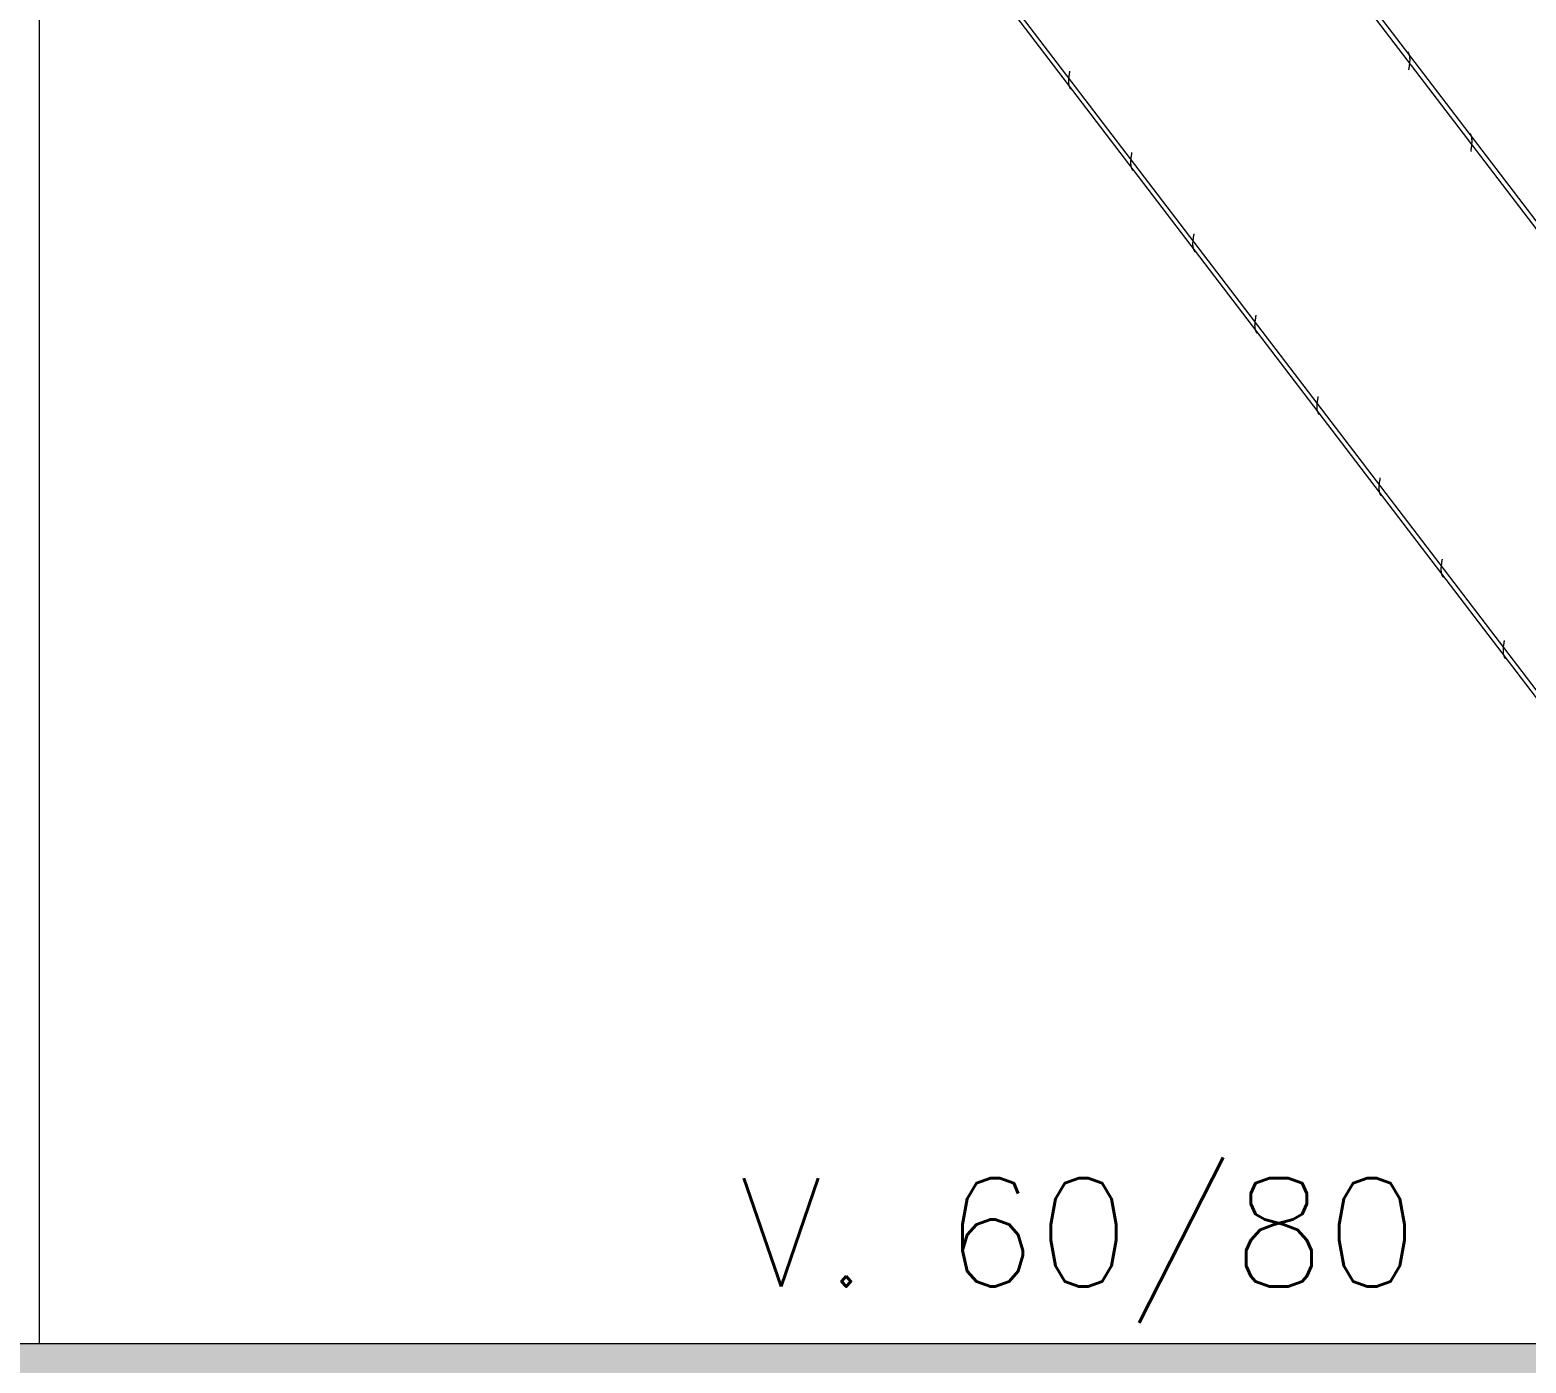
# Model space of a CAD drawing. Extents: x -58 to 5689, y 66 to 4123.
# Drawn here: x 5155.9 to 5310.9, y 3017.2 to 3155.4 of the extents above; entities that cross this region are included whole.
import ezdxf
from ezdxf.xclip import XClip

# ---------------------------------------------------------------- set-up
doc = ezdxf.new("R2010")
doc.units = 0
doc.header["$LTSCALE"] = 30
doc.header["$MEASUREMENT"] = 0
doc.header["$XCLIPFRAME"] = 0
doc.linetypes.add("EJE3-3'$0$RLE-PROYECCION", pattern=[0.71438, 0.47625, -0.23813])
doc.layers.get('0').update_dxf_attribs({"linetype": 'CONTINUOUS'})
doc.layers.add("EJE3-3'$0$RLA-ACHURADO", color=30, linetype="EJE3-3'$0$RLE-PROYECCION", lineweight=15, transparency=0.7)
doc.layers.add("EJE3-3'$0$RLA-CONTORNO", color=30, linetype='CONTINUOUS', lineweight=15)
doc.layers.add("EJE3-3'$0$RLA-TEXTOS-1", color=9, linetype='CONTINUOUS', lineweight=9)
doc.styles.add("EJE3-3'$0$RomanS", font='romans.shx', dxfattribs={"height": 11.25})

# ---------------------------------------------------------------- blocks, each defined once
blk = doc.blocks.new("EJE3-3'$0$FP_15-EJE 3-3_")
at = {"layer": "EJE3-3'$0$RLA-CONTORNO"}
for p, q in [((2580.48, 838.01), (2378.29, 1103)), ((2517.32, 920.89), (2517.3, 920.91)), ((2517.33, 920.87), (2517.32, 920.89)), ((2517.34, 920.85), (2517.33, 920.87)), ((2517.35, 920.83), (2517.34, 920.85)), ((2517.37, 920.8), (2517.35, 920.83)), ((2517.38, 920.78), (2517.37, 920.8)), ((2517.39, 920.76), (2517.38, 920.78)), ((2517.4, 920.74), (2517.39, 920.76)), ((2517.41, 920.71), (2517.4, 920.74)), ((2517.42, 920.69), (2517.41, 920.71)), ((2517.43, 920.67), (2517.42, 920.69)), ((2517.44, 920.64), (2517.43, 920.67)), ((2517.45, 920.62), (2517.44, 920.64)), ((2517.45, 920.59), (2517.45, 920.62)), ((2517.46, 920.57), (2517.45, 920.59)), ((2517.47, 920.54), (2517.46, 920.57)), ((2517.47, 920.51), (2517.47, 920.54)), ((2517.48, 920.49), (2517.47, 920.51)), ((2517.47, 919.53), (2517.48, 919.56)), ((2517.47, 919.49), (2517.47, 919.53)), ((2517.49, 920.46), (2517.48, 920.49)), ((2517.48, 919.59), (2517.49, 919.63)), ((2517.48, 919.56), (2517.48, 919.59)), ((2517.49, 920.43), (2517.49, 920.46)), ((2517.49, 920.41), (2517.49, 920.43)), ((2517.5, 920.38), (2517.49, 920.41)), ((2517.49, 919.7), (2517.5, 919.73)), ((2517.49, 919.66), (2517.49, 919.7)), ((2517.49, 919.63), (2517.49, 919.66)), ((2517.5, 920.35), (2517.5, 920.38)), ((2517.51, 920.32), (2517.5, 920.35)), ((2517.5, 919.8), (2517.51, 919.83)), ((2517.5, 919.76), (2517.5, 919.8)), ((2517.5, 919.73), (2517.5, 919.76)), ((2517.51, 920.29), (2517.51, 920.32)), ((2517.51, 920.26), (2517.51, 920.29)), ((2517.51, 920.24), (2517.51, 920.26)), ((2517.51, 920.21), (2517.51, 920.24)), ((2517.52, 920.18), (2517.51, 920.21)), ((2517.51, 919.96), (2517.52, 919.99)), ((2517.51, 919.93), (2517.51, 919.96)), ((2517.51, 919.89), (2517.51, 919.93)), ((2517.51, 919.86), (2517.51, 919.89)), ((2517.51, 919.83), (2517.51, 919.86)), ((2517.52, 920.15), (2517.52, 920.18)), ((2517.52, 920.12), (2517.52, 920.15)), ((2517.52, 920.08), (2517.52, 920.12)), ((2517.52, 920.05), (2517.52, 920.08)), ((2517.52, 920.02), (2517.52, 920.05)), ((2517.52, 919.99), (2517.52, 920.02)), ((2517.4, 919.07), (2517.41, 919.11)), ((2517.4, 919.04), (2517.4, 919.07)), ((2517.41, 919.11), (2517.42, 919.14)), ((2517.42, 919.18), (2517.43, 919.21)), ((2517.42, 919.14), (2517.42, 919.18)), ((2517.43, 919.25), (2517.44, 919.28)), ((2517.43, 919.21), (2517.43, 919.25)), ((2517.44, 919.32), (2517.45, 919.35)), ((2517.44, 919.28), (2517.44, 919.32)), ((2517.45, 919.39), (2517.46, 919.42)), ((2517.45, 919.35), (2517.45, 919.39)), ((2517.46, 919.46), (2517.47, 919.49)), ((2517.46, 919.42), (2517.46, 919.46)), ((2523.75, 912.46), (2523.74, 912.48)), ((2523.76, 912.43), (2523.75, 912.46)), ((2523.78, 912.41), (2523.76, 912.43)), ((2523.79, 912.39), (2523.78, 912.41)), ((2523.8, 912.37), (2523.79, 912.39)), ((2523.81, 912.35), (2523.8, 912.37)), ((2523.82, 912.33), (2523.81, 912.35)), ((2523.83, 912.3), (2523.82, 912.33)), ((2523.84, 912.28), (2523.83, 912.3)), ((2523.85, 912.26), (2523.84, 912.28)), ((2523.86, 912.23), (2523.85, 912.26)), ((2523.87, 912.21), (2523.86, 912.23)), ((2523.88, 912.18), (2523.87, 912.21)), ((2523.89, 912.16), (2523.88, 912.18)), ((2523.89, 912.13), (2523.89, 912.16)), ((2523.9, 912.11), (2523.89, 912.13)), ((2523.91, 912.08), (2523.9, 912.11)), ((2523.91, 912.06), (2523.91, 912.08)), ((2523.92, 912.03), (2523.91, 912.06)), ((2523.92, 912), (2523.92, 912.03)), ((2523.93, 911.97), (2523.92, 912)), ((2523.93, 911.95), (2523.93, 911.97)), ((2523.94, 911.92), (2523.93, 911.95)), ((2523.94, 911.89), (2523.94, 911.92)), ((2523.94, 911.86), (2523.94, 911.89)), ((2523.94, 911.83), (2523.94, 911.86)), ((2523.95, 911.8), (2523.94, 911.83)), ((2523.95, 911.77), (2523.95, 911.8)), ((2523.95, 911.74), (2523.95, 911.77)), ((2523.83, 910.6), (2523.84, 910.64)), ((2523.84, 910.68), (2523.85, 910.71)), ((2523.84, 910.64), (2523.84, 910.68)), ((2523.85, 910.71), (2523.86, 910.75)), ((2523.86, 910.78), (2523.87, 910.82)), ((2523.86, 910.75), (2523.86, 910.78)), ((2523.87, 910.85), (2523.88, 910.89)), ((2523.87, 910.82), (2523.87, 910.85)), ((2523.88, 910.92), (2523.89, 910.96)), ((2523.88, 910.89), (2523.88, 910.92)), ((2523.89, 910.99), (2523.9, 911.03)), ((2523.89, 910.96), (2523.89, 910.99)), ((2523.9, 911.06), (2523.91, 911.09)), ((2523.9, 911.03), (2523.9, 911.06)), ((2523.91, 911.13), (2523.92, 911.16)), ((2523.91, 911.09), (2523.91, 911.13)), ((2523.92, 911.23), (2523.93, 911.26)), ((2523.92, 911.2), (2523.92, 911.23)), ((2523.92, 911.16), (2523.92, 911.2)), ((2523.93, 911.33), (2523.94, 911.36)), ((2523.93, 911.3), (2523.93, 911.33)), ((2523.93, 911.26), (2523.93, 911.3)), ((2523.94, 911.46), (2523.95, 911.49)), ((2523.94, 911.43), (2523.94, 911.46)), ((2523.94, 911.4), (2523.94, 911.43)), ((2523.94, 911.36), (2523.94, 911.4)), ((2523.95, 911.71), (2523.95, 911.74)), ((2523.95, 911.68), (2523.95, 911.71)), ((2523.95, 911.65), (2523.95, 911.68)), ((2523.95, 911.62), (2523.95, 911.65)), ((2523.95, 911.59), (2523.95, 911.62)), ((2523.95, 911.56), (2523.95, 911.59)), ((2523.95, 911.53), (2523.95, 911.56)), ((2523.95, 911.49), (2523.95, 911.53))]:
    blk.add_line(p, q, dxfattribs=at)
blk = doc.blocks.new("EJE3-3'$0$FP_16-EJE 3-3_")
at = {"layer": "EJE3-3'$0$RLA-CONTORNO"}
for p, q in [((2375.48, 1057.22), (2580.48, 788.55)), ((2482.15, 917.99), (2482.16, 918.03)), ((2482.15, 917.96), (2482.15, 917.99)), ((2482.16, 918.12), (2482.17, 918.16)), ((2482.16, 918.09), (2482.16, 918.12)), ((2482.16, 918.06), (2482.16, 918.09)), ((2482.16, 918.03), (2482.16, 918.06)), ((2482.17, 918.26), (2482.18, 918.29)), ((2482.17, 918.22), (2482.17, 918.26)), ((2482.17, 918.19), (2482.17, 918.22)), ((2482.17, 918.16), (2482.17, 918.19)), ((2482.18, 918.32), (2482.19, 918.36)), ((2482.18, 918.29), (2482.18, 918.32)), ((2482.19, 918.39), (2482.2, 918.43)), ((2482.19, 918.36), (2482.19, 918.39)), ((2482.2, 918.5), (2482.21, 918.53)), ((2482.2, 918.46), (2482.2, 918.5)), ((2482.2, 918.43), (2482.2, 918.46)), ((2482.21, 918.57), (2482.22, 918.6)), ((2482.21, 918.53), (2482.21, 918.57)), ((2482.22, 918.6), (2482.23, 918.64)), ((2482.23, 918.67), (2482.24, 918.71)), ((2482.23, 918.64), (2482.23, 918.67)), ((2482.24, 918.74), (2482.25, 918.78)), ((2482.24, 918.71), (2482.24, 918.74)), ((2482.25, 918.81), (2482.26, 918.85)), ((2482.25, 918.78), (2482.25, 918.81)), ((2482.26, 918.88), (2482.27, 918.92)), ((2482.26, 918.85), (2482.26, 918.88)), ((2482.15, 917.93), (2482.15, 917.96)), ((2482.15, 917.9), (2482.15, 917.93)), ((2482.15, 917.87), (2482.15, 917.9)), ((2482.15, 917.84), (2482.15, 917.87)), ((2482.15, 917.81), (2482.15, 917.84)), ((2482.15, 917.78), (2482.15, 917.81)), ((2482.15, 917.75), (2482.15, 917.78)), ((2482.16, 917.72), (2482.15, 917.75)), ((2482.16, 917.69), (2482.16, 917.72)), ((2482.16, 917.66), (2482.16, 917.69)), ((2482.16, 917.63), (2482.16, 917.66)), ((2482.17, 917.6), (2482.16, 917.63)), ((2482.17, 917.57), (2482.17, 917.6)), ((2482.17, 917.55), (2482.17, 917.57)), ((2482.18, 917.52), (2482.17, 917.55)), ((2482.18, 917.49), (2482.18, 917.52)), ((2482.19, 917.47), (2482.18, 917.49)), ((2482.19, 917.44), (2482.19, 917.47)), ((2482.2, 917.41), (2482.19, 917.44)), ((2482.21, 917.39), (2482.2, 917.41)), ((2482.21, 917.36), (2482.21, 917.39)), ((2482.22, 917.34), (2482.21, 917.36)), ((2482.23, 917.31), (2482.22, 917.34)), ((2482.24, 917.29), (2482.23, 917.31)), ((2482.25, 917.26), (2482.24, 917.29)), ((2482.26, 917.24), (2482.25, 917.26)), ((2482.27, 917.22), (2482.26, 917.24)), ((2482.28, 917.19), (2482.27, 917.22)), ((2482.29, 917.17), (2482.28, 917.19)), ((2482.3, 917.15), (2482.29, 917.17)), ((2482.31, 917.13), (2482.3, 917.15)), ((2482.33, 917.11), (2482.31, 917.13)), ((2482.34, 917.09), (2482.33, 917.11)), ((2482.35, 917.07), (2482.34, 917.09)), ((2482.37, 917.05), (2482.35, 917.07)), ((2488.66, 910.24), (2488.67, 910.27)), ((2488.66, 910.2), (2488.66, 910.24)), ((2488.67, 910.27), (2488.68, 910.31)), ((2488.68, 910.34), (2488.69, 910.38)), ((2488.68, 910.31), (2488.68, 910.34)), ((2488.69, 910.41), (2488.7, 910.45)), ((2488.69, 910.38), (2488.69, 910.41)), ((2488.7, 910.45), (2488.7, 910.48)), ((2488.59, 909.66), (2488.6, 909.69)), ((2488.59, 909.63), (2488.59, 909.66)), ((2488.59, 909.59), (2488.59, 909.63)), ((2488.59, 909.56), (2488.59, 909.59)), ((2488.59, 909.53), (2488.59, 909.56)), ((2488.59, 909.5), (2488.59, 909.53)), ((2488.59, 909.47), (2488.59, 909.5)), ((2488.59, 909.44), (2488.59, 909.47)), ((2488.59, 909.41), (2488.59, 909.44)), ((2488.59, 909.38), (2488.59, 909.41)), ((2488.59, 909.35), (2488.59, 909.38)), ((2488.59, 909.32), (2488.59, 909.35)), ((2488.59, 909.29), (2488.59, 909.32)), ((2488.59, 909.26), (2488.59, 909.29)), ((2488.59, 909.23), (2488.59, 909.26)), ((2488.6, 909.2), (2488.59, 909.23)), ((2488.6, 909.76), (2488.61, 909.79)), ((2488.6, 909.73), (2488.6, 909.76)), ((2488.6, 909.69), (2488.6, 909.73)), ((2488.6, 909.17), (2488.6, 909.2)), ((2488.6, 909.14), (2488.6, 909.17)), ((2488.61, 909.11), (2488.6, 909.14)), ((2488.61, 909.86), (2488.62, 909.89)), ((2488.61, 909.82), (2488.61, 909.86)), ((2488.61, 909.79), (2488.61, 909.82)), ((2488.61, 909.09), (2488.61, 909.11)), ((2488.62, 909.06), (2488.61, 909.09)), ((2488.62, 909.96), (2488.63, 909.99)), ((2488.62, 909.93), (2488.62, 909.96)), ((2488.62, 909.89), (2488.62, 909.93)), ((2488.62, 909.03), (2488.62, 909.06)), ((2488.63, 909.01), (2488.62, 909.03)), ((2488.63, 910.03), (2488.64, 910.06)), ((2488.63, 909.99), (2488.63, 910.03)), ((2488.63, 908.98), (2488.63, 909.01)), ((2488.64, 908.95), (2488.63, 908.98)), ((2488.64, 910.1), (2488.65, 910.13)), ((2488.64, 910.06), (2488.64, 910.1)), ((2488.65, 908.93), (2488.64, 908.95)), ((2488.65, 910.17), (2488.66, 910.2)), ((2488.65, 910.13), (2488.65, 910.17)), ((2488.66, 908.9), (2488.65, 908.93)), ((2488.66, 908.88), (2488.66, 908.9)), ((2488.67, 908.86), (2488.66, 908.88)), ((2488.68, 908.83), (2488.67, 908.86)), ((2488.69, 908.81), (2488.68, 908.83)), ((2488.7, 908.78), (2488.69, 908.81)), ((2488.71, 908.76), (2488.7, 908.78)), ((2488.72, 908.74), (2488.71, 908.76)), ((2488.74, 908.72), (2488.72, 908.74)), ((2488.75, 908.7), (2488.74, 908.72)), ((2488.76, 908.67), (2488.75, 908.7)), ((2488.77, 908.65), (2488.76, 908.67)), ((2488.79, 908.63), (2488.77, 908.65)), ((2488.8, 908.61), (2488.79, 908.63)), ((2495.02, 901.16), (2495.03, 901.19)), ((2495.02, 901.13), (2495.02, 901.16)), ((2495.02, 901.1), (2495.02, 901.13)), ((2495.02, 901.07), (2495.02, 901.1)), ((2495.02, 901.04), (2495.02, 901.07)), ((2495.02, 901), (2495.02, 901.04)), ((2495.02, 900.97), (2495.02, 901)), ((2495.02, 900.94), (2495.02, 900.97)), ((2495.02, 900.91), (2495.02, 900.94)), ((2495.02, 900.88), (2495.02, 900.91)), ((2495.03, 901.29), (2495.04, 901.33)), ((2495.03, 901.26), (2495.03, 901.29)), ((2495.03, 901.23), (2495.03, 901.26)), ((2495.03, 901.19), (2495.03, 901.23)), ((2495.04, 901.39), (2495.05, 901.43)), ((2495.04, 901.36), (2495.04, 901.39)), ((2495.04, 901.33), (2495.04, 901.36)), ((2495.05, 901.49), (2495.06, 901.53)), ((2495.05, 901.46), (2495.05, 901.49)), ((2495.05, 901.43), (2495.05, 901.46)), ((2495.06, 901.56), (2495.07, 901.6)), ((2495.06, 901.53), (2495.06, 901.56)), ((2495.07, 901.63), (2495.08, 901.67)), ((2495.07, 901.6), (2495.07, 901.63)), ((2495.08, 901.7), (2495.09, 901.74)), ((2495.08, 901.67), (2495.08, 901.7)), ((2495.09, 901.77), (2495.1, 901.81)), ((2495.09, 901.74), (2495.09, 901.77)), ((2495.1, 901.84), (2495.11, 901.88)), ((2495.1, 901.81), (2495.1, 901.84)), ((2495.11, 901.88), (2495.12, 901.91)), ((2495.12, 901.95), (2495.13, 901.98)), ((2495.12, 901.91), (2495.12, 901.95)), ((2495.13, 902.02), (2495.14, 902.05)), ((2495.13, 901.98), (2495.13, 902.02)), ((2495.02, 900.85), (2495.02, 900.88)), ((2495.03, 900.82), (2495.02, 900.85)), ((2495.03, 900.79), (2495.03, 900.82)), ((2495.03, 900.77), (2495.03, 900.79)), ((2495.03, 900.74), (2495.03, 900.77)), ((2495.04, 900.71), (2495.03, 900.74)), ((2495.04, 900.68), (2495.04, 900.71)), ((2495.05, 900.65), (2495.04, 900.68)), ((2495.05, 900.63), (2495.05, 900.65)), ((2495.06, 900.6), (2495.05, 900.63)), ((2495.06, 900.57), (2495.06, 900.6)), ((2495.07, 900.55), (2495.06, 900.57)), ((2495.08, 900.52), (2495.07, 900.55)), ((2495.08, 900.5), (2495.08, 900.52)), ((2495.09, 900.47), (2495.08, 900.5)), ((2495.1, 900.45), (2495.09, 900.47)), ((2495.11, 900.42), (2495.1, 900.45)), ((2495.12, 900.4), (2495.11, 900.42)), ((2495.13, 900.38), (2495.12, 900.4)), ((2495.14, 900.35), (2495.13, 900.38)), ((2495.15, 900.33), (2495.14, 900.35)), ((2495.16, 900.31), (2495.15, 900.33)), ((2495.17, 900.29), (2495.16, 900.31)), ((2495.18, 900.26), (2495.17, 900.29)), ((2495.19, 900.24), (2495.18, 900.26)), ((2495.21, 900.22), (2495.19, 900.24)), ((2495.22, 900.2), (2495.21, 900.22)), ((2495.24, 900.18), (2495.22, 900.2)), ((2501.5, 893.16), (2501.51, 893.2)), ((2501.5, 893.13), (2501.5, 893.16)), ((2501.51, 893.23), (2501.52, 893.27)), ((2501.51, 893.2), (2501.51, 893.23)), ((2501.52, 893.3), (2501.53, 893.34)), ((2501.52, 893.27), (2501.52, 893.3)), ((2501.53, 893.37), (2501.54, 893.41)), ((2501.53, 893.34), (2501.53, 893.37)), ((2501.54, 893.44), (2501.55, 893.48)), ((2501.54, 893.41), (2501.54, 893.44)), ((2501.55, 893.51), (2501.56, 893.55)), ((2501.55, 893.48), (2501.55, 893.51)), ((2501.56, 893.55), (2501.57, 893.58)), ((2501.57, 893.58), (2501.57, 893.62)), ((2501.45, 892.63), (2501.46, 892.67)), ((2501.45, 892.6), (2501.45, 892.63)), ((2501.45, 892.57), (2501.45, 892.6)), ((2501.45, 892.54), (2501.45, 892.57)), ((2501.45, 892.51), (2501.45, 892.54)), ((2501.46, 892.48), (2501.45, 892.51)), ((2501.46, 892.83), (2501.47, 892.86)), ((2501.46, 892.79), (2501.46, 892.83)), ((2501.46, 892.76), (2501.46, 892.79)), ((2501.46, 892.73), (2501.46, 892.76)), ((2501.46, 892.7), (2501.46, 892.73)), ((2501.46, 892.67), (2501.46, 892.7)), ((2501.46, 892.45), (2501.46, 892.48)), ((2501.46, 892.42), (2501.46, 892.45)), ((2501.46, 892.39), (2501.46, 892.42)), ((2501.46, 892.36), (2501.46, 892.39)), ((2501.46, 892.33), (2501.46, 892.36)), ((2501.47, 892.31), (2501.46, 892.33)), ((2501.47, 892.93), (2501.48, 892.96)), ((2501.47, 892.89), (2501.47, 892.93)), ((2501.47, 892.86), (2501.47, 892.89)), ((2501.47, 892.28), (2501.47, 892.31)), ((2501.48, 892.25), (2501.47, 892.28)), ((2501.48, 893.03), (2501.49, 893.06)), ((2501.48, 892.99), (2501.48, 893.03)), ((2501.48, 892.96), (2501.48, 892.99)), ((2501.48, 892.22), (2501.48, 892.25)), ((2501.49, 892.19), (2501.48, 892.22)), ((2501.49, 893.1), (2501.5, 893.13)), ((2501.49, 893.06), (2501.49, 893.1)), ((2501.49, 892.17), (2501.49, 892.19)), ((2501.5, 892.14), (2501.49, 892.17)), ((2501.5, 892.12), (2501.5, 892.14)), ((2501.51, 892.09), (2501.5, 892.12)), ((2501.52, 892.06), (2501.51, 892.09)), ((2501.52, 892.04), (2501.52, 892.06)), ((2501.53, 892.01), (2501.52, 892.04)), ((2501.54, 891.99), (2501.53, 892.01)), ((2501.55, 891.97), (2501.54, 891.99)), ((2501.56, 891.94), (2501.55, 891.97)), ((2501.57, 891.92), (2501.56, 891.94)), ((2501.58, 891.9), (2501.57, 891.92)), ((2501.59, 891.87), (2501.58, 891.9)), ((2501.6, 891.85), (2501.59, 891.87)), ((2501.62, 891.83), (2501.6, 891.85)), ((2501.63, 891.81), (2501.62, 891.83)), ((2501.64, 891.79), (2501.63, 891.81)), ((2501.65, 891.77), (2501.64, 891.79)), ((2501.67, 891.75), (2501.65, 891.77)), ((2507.89, 884.33), (2507.9, 884.36)), ((2507.89, 884.3), (2507.89, 884.33)), ((2507.89, 884.27), (2507.89, 884.3)), ((2507.89, 884.23), (2507.89, 884.27)), ((2507.89, 884.2), (2507.89, 884.23)), ((2507.89, 884.17), (2507.89, 884.2)), ((2507.89, 884.14), (2507.89, 884.17)), ((2507.89, 884.11), (2507.89, 884.14)), ((2507.89, 884.08), (2507.89, 884.11)), ((2507.89, 884.05), (2507.89, 884.08)), ((2507.89, 884.02), (2507.89, 884.05)), ((2507.89, 883.99), (2507.89, 884.02)), ((2507.89, 883.96), (2507.89, 883.99)), ((2507.9, 883.93), (2507.89, 883.96)), ((2507.9, 884.46), (2507.91, 884.49)), ((2507.9, 884.43), (2507.9, 884.46)), ((2507.9, 884.4), (2507.9, 884.43)), ((2507.9, 884.36), (2507.9, 884.4)), ((2507.9, 883.9), (2507.9, 883.93)), ((2507.9, 883.87), (2507.9, 883.9)), ((2507.91, 883.84), (2507.9, 883.87)), ((2507.91, 884.56), (2507.92, 884.6)), ((2507.91, 884.53), (2507.91, 884.56)), ((2507.91, 884.49), (2507.91, 884.53)), ((2507.92, 884.63), (2507.93, 884.66)), ((2507.92, 884.6), (2507.92, 884.63)), ((2507.93, 884.7), (2507.94, 884.73)), ((2507.93, 884.66), (2507.93, 884.7)), ((2507.94, 884.77), (2507.95, 884.8)), ((2507.94, 884.73), (2507.94, 884.77)), ((2507.95, 884.84), (2507.96, 884.87)), ((2507.95, 884.8), (2507.95, 884.84)), ((2507.96, 884.91), (2507.97, 884.94)), ((2507.96, 884.87), (2507.96, 884.91)), ((2507.97, 884.98), (2507.98, 885.01)), ((2507.97, 884.94), (2507.97, 884.98)), ((2507.98, 885.05), (2507.99, 885.08)), ((2507.98, 885.01), (2507.98, 885.05)), ((2507.99, 885.12), (2508, 885.15)), ((2507.99, 885.08), (2507.99, 885.12)), ((2508, 885.15), (2508.01, 885.19)), ((2507.91, 883.82), (2507.91, 883.84)), ((2507.91, 883.79), (2507.91, 883.82)), ((2507.92, 883.76), (2507.91, 883.79)), ((2507.92, 883.74), (2507.92, 883.76)), ((2507.93, 883.71), (2507.92, 883.74)), ((2507.94, 883.68), (2507.93, 883.71)), ((2507.94, 883.66), (2507.94, 883.68)), ((2507.95, 883.63), (2507.94, 883.66)), ((2507.96, 883.61), (2507.95, 883.63)), ((2507.97, 883.58), (2507.96, 883.61)), ((2507.98, 883.56), (2507.97, 883.58)), ((2507.98, 883.53), (2507.98, 883.56)), ((2507.99, 883.51), (2507.98, 883.53)), ((2508, 883.49), (2507.99, 883.51)), ((2508.01, 883.46), (2508, 883.49)), ((2508.03, 883.44), (2508.01, 883.46)), ((2508.04, 883.42), (2508.03, 883.44)), ((2508.05, 883.4), (2508.04, 883.42)), ((2508.06, 883.38), (2508.05, 883.4)), ((2508.08, 883.36), (2508.06, 883.38)), ((2508.09, 883.34), (2508.08, 883.36)), ((2508.1, 883.32), (2508.09, 883.34)), ((2514.34, 876.1), (2514.35, 876.13)), ((2514.35, 876.16), (2514.36, 876.2)), ((2514.35, 876.13), (2514.35, 876.16)), ((2514.36, 876.23), (2514.37, 876.27)), ((2514.36, 876.2), (2514.36, 876.23)), ((2514.37, 876.33), (2514.38, 876.37)), ((2514.37, 876.3), (2514.37, 876.33)), ((2514.37, 876.27), (2514.37, 876.3)), ((2514.38, 876.4), (2514.39, 876.44)), ((2514.38, 876.37), (2514.38, 876.4)), ((2514.39, 876.44), (2514.4, 876.47)), ((2514.4, 876.51), (2514.41, 876.54)), ((2514.4, 876.47), (2514.4, 876.51)), ((2514.41, 876.58), (2514.42, 876.61)), ((2514.41, 876.54), (2514.41, 876.58)), ((2514.42, 876.65), (2514.43, 876.68)), ((2514.42, 876.61), (2514.42, 876.65)), ((2514.43, 876.72), (2514.44, 876.75)), ((2514.43, 876.68), (2514.43, 876.72)), ((2514.32, 875.83), (2514.33, 875.87)), ((2514.32, 875.8), (2514.32, 875.83)), ((2514.32, 875.77), (2514.32, 875.8)), ((2514.32, 875.74), (2514.32, 875.77)), ((2514.32, 875.71), (2514.32, 875.74)), ((2514.32, 875.68), (2514.32, 875.71)), ((2514.32, 875.65), (2514.32, 875.68)), ((2514.32, 875.62), (2514.32, 875.65)), ((2514.32, 875.59), (2514.32, 875.62)), ((2514.33, 875.56), (2514.32, 875.59)), ((2514.33, 875.96), (2514.34, 876)), ((2514.33, 875.93), (2514.33, 875.96)), ((2514.33, 875.9), (2514.33, 875.93)), ((2514.33, 875.87), (2514.33, 875.9)), ((2514.33, 875.53), (2514.33, 875.56)), ((2514.33, 875.5), (2514.33, 875.53)), ((2514.33, 875.47), (2514.33, 875.5)), ((2514.34, 875.44), (2514.33, 875.47)), ((2514.34, 876.06), (2514.34, 876.1)), ((2514.34, 876.03), (2514.34, 876.06)), ((2514.34, 876), (2514.34, 876.03)), ((2514.34, 875.41), (2514.34, 875.44)), ((2514.34, 875.38), (2514.34, 875.41)), ((2514.35, 875.36), (2514.34, 875.38)), ((2514.35, 875.33), (2514.35, 875.36)), ((2514.36, 875.3), (2514.35, 875.33)), ((2514.36, 875.28), (2514.36, 875.3)), ((2514.37, 875.25), (2514.36, 875.28)), ((2514.38, 875.23), (2514.37, 875.25)), ((2514.38, 875.2), (2514.38, 875.23)), ((2514.39, 875.17), (2514.38, 875.2)), ((2514.4, 875.15), (2514.39, 875.17)), ((2514.41, 875.13), (2514.4, 875.15)), ((2514.42, 875.1), (2514.41, 875.13)), ((2514.43, 875.08), (2514.42, 875.1)), ((2514.44, 875.06), (2514.43, 875.08)), ((2514.45, 875.03), (2514.44, 875.06)), ((2514.46, 875.01), (2514.45, 875.03)), ((2514.47, 874.99), (2514.46, 875.01)), ((2514.48, 874.97), (2514.47, 874.99)), ((2514.5, 874.95), (2514.48, 874.97)), ((2514.51, 874.92), (2514.5, 874.95)), ((2514.52, 874.9), (2514.51, 874.92)), ((2514.54, 874.88), (2514.52, 874.9)), ((2520.76, 867.5), (2520.77, 867.53)), ((2520.76, 867.47), (2520.76, 867.5)), ((2520.76, 867.43), (2520.76, 867.47)), ((2520.76, 867.4), (2520.76, 867.43)), ((2520.76, 867.37), (2520.76, 867.4)), ((2520.76, 867.34), (2520.76, 867.37)), ((2520.76, 867.31), (2520.76, 867.34)), ((2520.76, 867.27), (2520.76, 867.31)), ((2520.76, 867.24), (2520.76, 867.27)), ((2520.76, 867.21), (2520.76, 867.24)), ((2520.76, 867.18), (2520.76, 867.21)), ((2520.76, 867.15), (2520.76, 867.18)), ((2520.76, 867.12), (2520.76, 867.15)), ((2520.76, 867.09), (2520.76, 867.12)), ((2520.76, 867.07), (2520.76, 867.09)), ((2520.77, 867.04), (2520.76, 867.07)), ((2520.77, 867.6), (2520.78, 867.63)), ((2520.77, 867.56), (2520.77, 867.6)), ((2520.77, 867.53), (2520.77, 867.56)), ((2520.77, 867.01), (2520.77, 867.04)), ((2520.77, 866.98), (2520.77, 867.01)), ((2520.78, 866.95), (2520.77, 866.98)), ((2520.78, 867.7), (2520.79, 867.73)), ((2520.78, 867.66), (2520.78, 867.7)), ((2520.78, 867.63), (2520.78, 867.66)), ((2520.78, 866.92), (2520.78, 866.95)), ((2520.79, 866.9), (2520.78, 866.92)), ((2520.79, 867.8), (2520.8, 867.83)), ((2520.79, 867.76), (2520.79, 867.8)), ((2520.79, 867.73), (2520.79, 867.76)), ((2520.79, 866.87), (2520.79, 866.9)), ((2520.8, 866.84), (2520.79, 866.87)), ((2520.8, 867.87), (2520.81, 867.9)), ((2520.8, 867.83), (2520.8, 867.87)), ((2520.8, 866.82), (2520.8, 866.84)), ((2520.81, 866.79), (2520.8, 866.82)), ((2520.81, 867.94), (2520.82, 867.97)), ((2520.81, 867.9), (2520.81, 867.94)), ((2520.82, 868.01), (2520.83, 868.04)), ((2520.82, 867.97), (2520.82, 868.01)), ((2520.83, 868.08), (2520.84, 868.11)), ((2520.83, 868.04), (2520.83, 868.08)), ((2520.84, 868.11), (2520.85, 868.15)), ((2520.85, 868.18), (2520.86, 868.22)), ((2520.85, 868.15), (2520.85, 868.18)), ((2520.86, 868.25), (2520.87, 868.29)), ((2520.86, 868.22), (2520.86, 868.25)), ((2520.87, 868.29), (2520.87, 868.32)), ((2520.82, 866.77), (2520.81, 866.79)), ((2520.83, 866.74), (2520.82, 866.77)), ((2520.83, 866.72), (2520.83, 866.74)), ((2520.84, 866.69), (2520.83, 866.72)), ((2520.85, 866.67), (2520.84, 866.69)), ((2520.86, 866.65), (2520.85, 866.67)), ((2520.87, 866.62), (2520.86, 866.65)), ((2520.88, 866.6), (2520.87, 866.62)), ((2520.89, 866.58), (2520.88, 866.6)), ((2520.91, 866.56), (2520.89, 866.58)), ((2520.92, 866.53), (2520.91, 866.56)), ((2520.93, 866.51), (2520.92, 866.53)), ((2520.94, 866.49), (2520.93, 866.51)), ((2520.96, 866.47), (2520.94, 866.49)), ((2520.97, 866.45), (2520.96, 866.47)), ((2527.2, 859.13), (2527.21, 859.16)), ((2527.2, 859.1), (2527.2, 859.13)), ((2527.2, 859.07), (2527.2, 859.1)), ((2527.2, 859.03), (2527.2, 859.07)), ((2527.21, 859.23), (2527.22, 859.26)), ((2527.21, 859.2), (2527.21, 859.23)), ((2527.21, 859.16), (2527.21, 859.2)), ((2527.22, 859.33), (2527.23, 859.37)), ((2527.22, 859.3), (2527.22, 859.33)), ((2527.22, 859.26), (2527.22, 859.3)), ((2527.23, 859.4), (2527.24, 859.44)), ((2527.23, 859.37), (2527.23, 859.4)), ((2527.24, 859.47), (2527.25, 859.5)), ((2527.24, 859.44), (2527.24, 859.47)), ((2527.25, 859.54), (2527.26, 859.57)), ((2527.25, 859.5), (2527.25, 859.54)), ((2527.26, 859.61), (2527.27, 859.64)), ((2527.26, 859.57), (2527.26, 859.61)), ((2527.27, 859.68), (2527.28, 859.71)), ((2527.27, 859.64), (2527.27, 859.68)), ((2527.28, 859.71), (2527.29, 859.75)), ((2527.29, 859.78), (2527.3, 859.82)), ((2527.29, 859.75), (2527.29, 859.78)), ((2527.3, 859.85), (2527.31, 859.89)), ((2527.3, 859.82), (2527.3, 859.85)), ((2527.19, 859), (2527.2, 859.03)), ((2527.19, 858.97), (2527.19, 859)), ((2527.19, 858.94), (2527.19, 858.97)), ((2527.19, 858.91), (2527.19, 858.94)), ((2527.19, 858.87), (2527.19, 858.91)), ((2527.19, 858.84), (2527.19, 858.87)), ((2527.19, 858.81), (2527.19, 858.84)), ((2527.19, 858.78), (2527.19, 858.81)), ((2527.19, 858.75), (2527.19, 858.78)), ((2527.19, 858.72), (2527.19, 858.75)), ((2527.19, 858.69), (2527.19, 858.72)), ((2527.2, 858.66), (2527.19, 858.69)), ((2527.2, 858.63), (2527.2, 858.66)), ((2527.2, 858.6), (2527.2, 858.63)), ((2527.2, 858.58), (2527.2, 858.6)), ((2527.21, 858.55), (2527.2, 858.58)), ((2527.21, 858.52), (2527.21, 858.55)), ((2527.22, 858.49), (2527.21, 858.52)), ((2527.22, 858.47), (2527.22, 858.49)), ((2527.23, 858.44), (2527.22, 858.47)), ((2527.23, 858.41), (2527.23, 858.44)), ((2527.24, 858.39), (2527.23, 858.41)), ((2527.25, 858.36), (2527.24, 858.39)), ((2527.25, 858.34), (2527.25, 858.36)), ((2527.26, 858.31), (2527.25, 858.34)), ((2527.27, 858.29), (2527.26, 858.31)), ((2527.28, 858.26), (2527.27, 858.29)), ((2527.29, 858.24), (2527.28, 858.26)), ((2527.3, 858.21), (2527.29, 858.24)), ((2527.31, 858.19), (2527.3, 858.21)), ((2527.32, 858.17), (2527.31, 858.19)), ((2527.33, 858.15), (2527.32, 858.17)), ((2527.34, 858.12), (2527.33, 858.15)), ((2527.35, 858.1), (2527.34, 858.12)), ((2527.36, 858.08), (2527.35, 858.1)), ((2527.38, 858.06), (2527.36, 858.08)), ((2527.39, 858.04), (2527.38, 858.06)), ((2527.41, 858.02), (2527.39, 858.04))]:
    blk.add_line(p, q, dxfattribs=at)
blk = doc.blocks.new("EJE3-3'$0$FP_18-EJE 3-3_")
at = {"layer": "EJE3-3'$0$RLA-CONTORNO"}
blk.add_line((2375.48, 787), (2375.48, 1057.22), dxfattribs=at)
blk = doc.blocks.new("EJE3-3'$0$RLA-VIGAS-CAJONES - V_M_ 300x300x5-394662-EJE 3-3_")
at = {"layer": "EJE3-3'$0$RLA-CONTORNO"}
for p, q in [((2580.48, 837.19), (2377.66, 1103)), ((2580.48, 789.38), (2375.48, 1058.05))]:
    blk.add_line(p, q, dxfattribs=at)
blk = doc.blocks.new("EJE3-3'")
at = {"layer": "EJE3-3'$0$RLA-ACHURADO"}
h = blk.add_hatch(dxfattribs=at)
h.set_pattern_fill('RLE-ELEMENTOS METALICOS', color=256, style=0, pattern_type=2)
h.set_pattern_definition([(90.00099999999999, (2375.48, -1302.188), (9.255481022917185e-05, -5.302999999192306), [])])
h.paths.add_polyline_path([(2375.48, 787), (2375.48, 787), (2375.48, 814.52)], flags=0)
h = blk.add_hatch(dxfattribs=at)
h.set_pattern_fill('SAND - DENSE', color=256, style=0, pattern_type=2)
h.set_pattern_definition([(0, (-1824.927, -1302.188), (20.32, 5.08), [1.676, -13.564, 1.676, -13.564, -81.28]), (0, (-1824.927, -1302.188), (20.32, 5.08), [-30.48, 1.676, -28.804, 1.676, -13.564, -35.56]), (0, (-1824.927, -1302.188), (20.32, 5.08), [-76.2, 1.676, -8.484, 1.676, -23.724]), (120, (-1817.307, -1299.648), (-14.559409, 15.057636), [1.676, -13.564, 1.676, -13.564, -81.28]), (120, (-1817.307, -1299.648), (-14.559409, 15.057636), [-30.48, 1.676, -28.804, 1.676, -13.564, -35.56]), (120, (-1817.307, -1299.648), (-14.559409, 15.057636), [-76.2, 1.676, -8.484, 1.676, -23.724]), (240, (-1814.767, -1289.488), (-5.760591, -20.137636), [1.676, -13.564, 1.676, -13.564, -81.28]), (240, (-1814.767, -1289.488), (-5.760591, -20.137636), [-30.48, 1.676, -28.804, 1.676, -13.564, -35.56]), (240, (-1814.767, -1289.488), (-5.760591, -20.137636), [-76.2, 1.676, -8.484, 1.676, -23.724])])
h.paths.add_polyline_path([(2720.48, 775), (2720.48, 787), (2070.48, 787), (2070.48, 775), (2607.42, 775)], flags=0)
at = {"layer": "EJE3-3'$0$RLA-CONTORNO"}
blk.add_line((2720.48, 787), (2070.48, 787), dxfattribs=at)
for name in ["EJE3-3'$0$RLA-VIGAS-CAJONES - V_M_ 300x300x5-394662-EJE 3-3_", "EJE3-3'$0$FP_15-EJE 3-3_", "EJE3-3'$0$FP_16-EJE 3-3_", "EJE3-3'$0$FP_18-EJE 3-3_"]:
    blk.add_blockref(name, (0, 0), dxfattribs=at)
at = {"layer": "EJE3-3'$0$RLA-TEXTOS-1", "insert": (2483.19, 796.67), "char_height": 11.25, "width": 77.8962, "attachment_point": 5, "line_spacing_factor": 0.941778, "style": "EJE3-3'$0$RomanS"}
blk.add_mtext('V. 60/80', dxfattribs=at)

msp = doc.modelspace()

# ---------------------------------------------------------------- block references
ref = msp.add_blockref("EJE3-3'", (2781.39, 2232.23))
XClip(ref).set_block_clipping_path([(-2788.1086663077, -1277.6573373718), (2905.5071213075, 1601.8318238069)])

doc.saveas('drawing.dxf')
